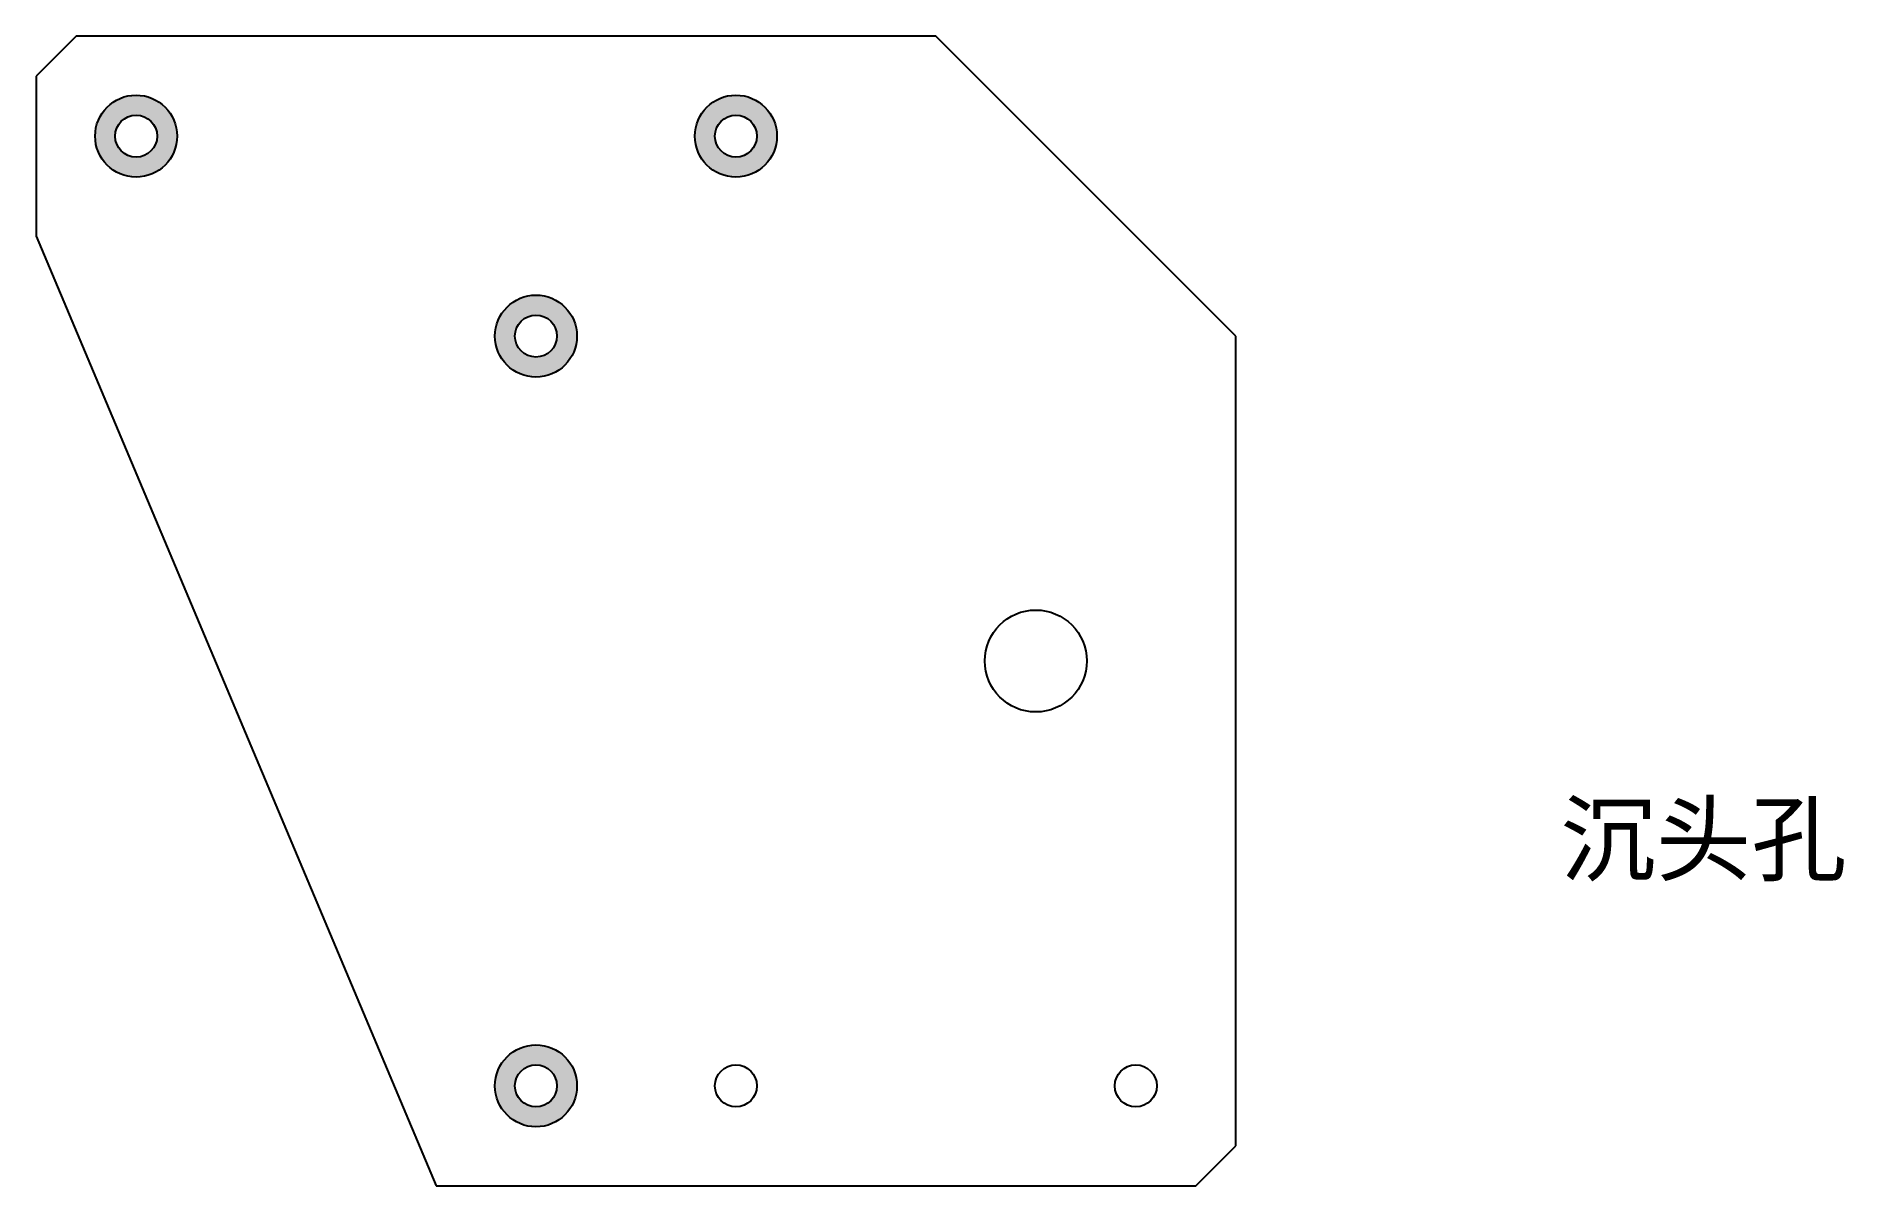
# Model space of a CAD drawing. Header units: millimetres. Extents: x -100 to 81, y -53 to 62.
import ezdxf

# ---------------------------------------------------------------- set-up
doc = ezdxf.new("R2010")
doc.units = ezdxf.units.MM

msp = doc.modelspace()

# ---------------------------------------------------------------- hatches: boundary and pattern name
h = msp.add_hatch(color=3)
h.dxf.hatch_style = 1
h.paths.add_polyline_path([(-85.9, 52.5, 1), (-94.1, 52.5, 1)])
h.paths.add_polyline_path([(-92.1, 52.5, -1), (-87.9, 52.5, -1)], flags=16)
h.paths.add_polyline_path([(-45.9, 32.5, 1), (-54.1, 32.5, 1)])
h.paths.add_polyline_path([(-52.1, 32.5, -1), (-47.9, 32.5, -1)], flags=16)
h.paths.add_polyline_path([(-25.9, 52.5, 1), (-34.1, 52.5, 1)])
h.paths.add_polyline_path([(-32.1, 52.5, -1), (-27.9, 52.5, -1)], flags=16)
h.paths.add_polyline_path([(-54.1, -42.5, 1), (-45.9, -42.5, 1)])
h.paths.add_polyline_path([(-47.9, -42.5, -1), (-52.1, -42.5, -1)], flags=16)

# ---------------------------------------------------------------- linework, layer by layer
at = {"color": 7, "linetype": 'Continuous', "lineweight": 25}
for p, q in [((-96, 62.5), (-100, 58.5)), ((-10, 62.5), (-96, 62.5)), ((20, 32.5), (-10, 62.5)), ((-100, 58.5), (-100, 42.5)), ((-100, 42.5), (-60, -52.5)), ((20, -48.5), (20, 32.5)), ((16, -52.5), (20, -48.5)), ((-60, -52.5), (16, -52.5))]:
    msp.add_line(p, q, dxfattribs=at)
for centre, radius in [((-90, 52.5), 4.1), ((-30, 52.5), 4.1), ((-90, 52.5), 2.1), ((-30, 52.5), 2.1), ((-50, 32.5), 4.1), ((-50, 32.5), 2.1), ((0, 0), 5.1), ((-50, -42.5), 4.1), ((-50, -42.5), 2.1), ((-30, -42.5), 2.1), ((10, -42.5), 2.1)]:
    msp.add_circle(centre, radius, dxfattribs=at)

# ---------------------------------------------------------------- texts
at = {"insert": (52.47, -14.29), "char_height": 7, "attachment_point": 1}
msp.add_mtext_dynamic_manual_height_columns('{\\fSimSun|b0|i0|c134|p2;\\C3;沉头孔}', width=77.1185, gutter_width=17.5, heights=[0], dxfattribs=at)

doc.saveas('drawing.dxf')
